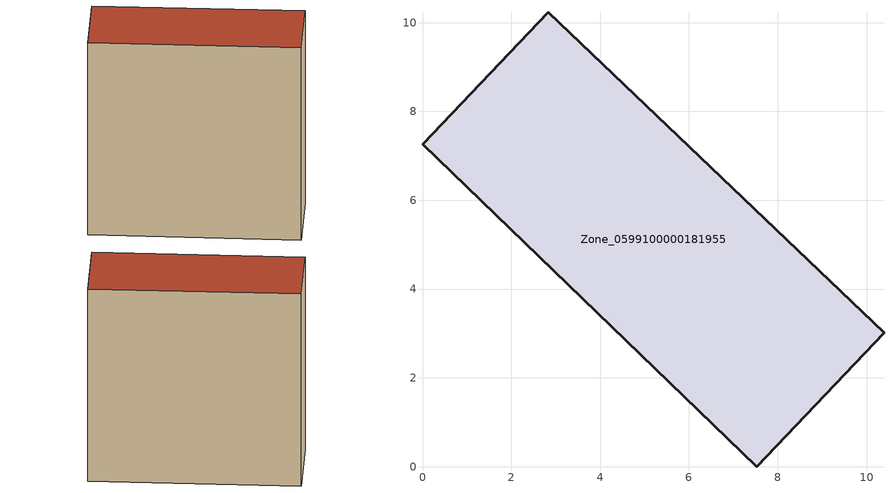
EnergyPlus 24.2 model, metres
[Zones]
Zone_0599100000181955
 floor ground (C_G): 0,7.26 2.83,10.23 10.39,3.02 7.52,0 z0.73
 wall outside (C_F): 2.83,10.23 0,7.26 7.52,0 10.39,3.02 2.83,10.23 z0.73:11.15
 roof outside (C_R): 7.52,0 10.39,3.02 2.83,10.23 0,7.26 z11.15
[BUILDING]
Pand.0599100000181955: North Axis=0; Terrain=City; Loads Convergence Tolerance Value=0.04; Temperature Convergence Tolerance Value=0.4; Solar Distribution=FullExterior; Maximum Number of Warmup Days=25; Minimum Number of Warmup Days=1
[Site:Location]
Rotterdam.The.Hague.AP_ZH_NLD Design_Conditions: Latitude=51.96; Longitude=4.45; Time Zone=1; Elevation=-4.5
[SITE:GROUNDTEMPERATURE:BUILDINGSURFACE]
18, 18, 18, 18, 18, 18, 18, 18, 18, 18, 18, 18
[MATERIAL] Thermal Absorptance=0.9; Solar Absorptance=0.7; Visible Absorptance=0.7
Name | Roughness | Thickness | Conductivity | Density | Specific Heat
G.TI.1946 | MediumSmooth | 0.15 | 1 | 540 | 1210
F.TI.1946 | Rough | 0.3 | 0.857143 | 1920 | 840
R.TI.1946 | MediumRough | 0.2 | 0.1 | 1500 | 1000
[CONSTRUCTION]
C_G: G.TI.1946
C_F: F.TI.1946
C_R: R.TI.1946
[ZONE]
Zone_0599100000181955: Type=1; Multiplier=1; Ceiling Height=Autocalculate; Volume=Autocalculate; Floor Area=autocalculate; Part of Total Floor Area=Yes
[ZONEINFILTRATION:DESIGNFLOWRATE]
Infil_Zone_0599100000181955: Zone or ZoneList or Space or SpaceList=Zone_0599100000181955; Schedule=AlwaysOn; Design Flow Rate Calculation Method=Flow/Area; Flow Rate per Floor Area=0.003; Constant Term Coefficient=1; Temperature Term Coefficient=0; Velocity Term Coefficient=0; Velocity Squared Term Coefficient=0
[HVACTEMPLATE:ZONE:IDEALLOADSAIRSYSTEM]
Zone_0599100000181955: Maximum Heating Supply Air Temperature=50; Minimum Cooling Supply Air Temperature=13; Maximum Heating Supply Air Humidity Ratio=0.0156; Minimum Cooling Supply Air Humidity Ratio=0.0077; Heating Limit=NoLimit; Cooling Limit=NoLimit; Dehumidification Control Type=ConstantSensibleHeatRatio; Cooling Sensible Heat Ratio=0.7; Dehumidification Setpoint=60; Humidification Control Type=None; Humidification Setpoint=30; Outdoor Air Method=None; Outdoor Air Flow Rate per Person=0.00944; Outdoor Air Flow Rate per Zone Floor Area=0; Outdoor Air Flow Rate per Zone=0; Demand Controlled Ventilation Type=None; Outdoor Air Economizer Type=NoEconomizer; Heat Recovery Type=None; Sensible Heat Recovery Effectiveness=0.7; Latent Heat Recovery Effectiveness=0.65
[ZONECONTROL:THERMOSTAT]
ThermostatControl_Zone_0599100000181955: Zone or ZoneList=Zone_0599100000181955; Control Type Schedule=DualSetpointControlType; Control 1=Thermostat_Zone_0599100000181955; Temperature Difference Between Cutout And Setpoint=0
[THERMOSTATSETPOINT:DUALSETPOINT]
Thermostat_Zone_0599100000181955: Heating Setpoint Temperature Schedule=HeatingSetpoint_Zone_0599100000181955; Cooling Setpoint Temperature Schedule=CoolingSetpoint_Zone_0599100000181955
[SCHEDULE:COMPACT]
HeatingSetpoint_Zone_0599100000181955: Through: 12/31, For: AllDays, Until: 24:00, 21
CoolingSetpoint_Zone_0599100000181955: Through: 12/31, For: AllDays, Until: 24:00, 24
DualSetpointControlType: Through: 12/31, For: AllDays, Until: 24:00, 4
AlwaysOn: Through: 12/31, For: AllDays, Until: 24:00, 1
